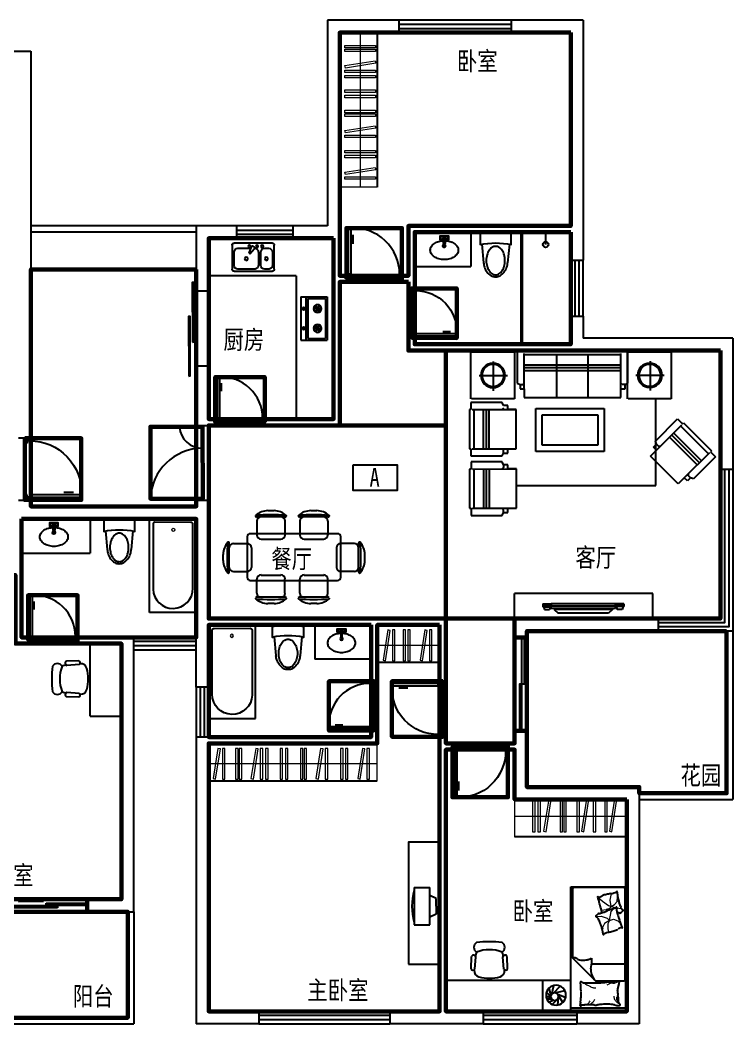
# Model space of a CAD drawing. Extents: x 4777846 to 4807746, y -1248624 to -1231124.
# Drawn here: x 4796321 to 4807746, y -1248624 to -1232524 of the extents above; entities that cross this region are included whole.
import ezdxf
from ezdxf.enums import TextEntityAlignment as Align

# ---------------------------------------------------------------- set-up
doc = ezdxf.new("R2010")
doc.units = 0
doc.header["$MEASUREMENT"] = 0
doc.layers.get('0').update_dxf_attribs({"linetype": 'CONTINUOUS'})
for name, color, linetype in [('C尺寸－功能文字', 7, 'CONTINUOUS'), ('F-家具', 8, 'CONTINUOUS'), ('PUB_TEXT', 7, 'CONTINUOUS'), ('P平面－厨卫洁具', 245, 'CONTINUOUS'), ('P平面－栏杆栏杆', 125, 'CONTINUOUS'), ('WALL', 2, 'CONTINUOUS'), ('WINDOW', 4, 'CONTINUOUS'), ('WINDOW_TEXT', 7, 'CONTINUOUS'), ('栏杆', 3, 'CONTINUOUS')]:
    doc.layers.add(name, color=color, linetype=linetype)
for name, color, linetype, lineweight in [('GT_卧室', 1, 'CONTINUOUS', 60), ('GT_卫生间', 5, 'CONTINUOUS', 60), ('GT_厨房', 4, 'CONTINUOUS', 60), ('GT_客厅', 2, 'CONTINUOUS', 60), ('GT_花园', 74, 'CONTINUOUS', 60), ('GT_过道', 30, 'CONTINUOUS', 60), ('GT_门', 245, 'CONTINUOUS', 60), ('GT_阳台', 6, 'CONTINUOUS', 60), ('GT_餐厅', 3, 'CONTINUOUS', 60)]:
    doc.layers.add(name, color=color, linetype=linetype, lineweight=lineweight)
doc.styles.add('-黑体', font='simhei.ttf', dxfattribs={"width": 0.8})
doc.styles.add('_ZBHZ', font='simhei.ttf', dxfattribs={"width": 0.8})
doc.styles.add('DIM_FONT', font='SIMPLEX.shx', dxfattribs={"width": 0.8})
doc.styles.add('SIMPLEX', font='SIMPLEX.SHX')

# ---------------------------------------------------------------- blocks, each defined once
blk = doc.blocks.new('WASH-1')
blk.add_lwpolyline([(83, -55), (141, -55), (141, 0), (0, 0), (0, -55), (58, -55)])
blk.add_lwpolyline([(83, -74, -0.059092), (160, -86, -0.080492), (230, -118, -0.107066), (280, -171, -0.138385), (295, -226, -0.138385), (280, -281, -0.107066), (230, -333, -0.080492), (160, -366, -0.068315), (70, -378, -0.068315), (-19, -366, -0.080492), (-89, -333, -0.107066), (-139, -281, -0.138385), (-154, -226, -0.138385), (-139, -171, -0.107066), (-89, -118, -0.080492), (-19, -86, -0.059092), (58, -74, -0.059092)], format="xyb")
blk.add_lwpolyline([(83, -21), (83, -113, -0.075451), (82, -119, -0.085787), (79, -124, -0.106069), (75, -128, -0.126813), (70, -129, -0.126813), (66, -128, -0.106069), (62, -124, -0.085787), (59, -119, -0.075451), (58, -113), (58, -21, -0.075451), (59, -15, -0.085787), (62, -10, -0.106069), (66, -6, -0.126813), (70, -5, -0.126813), (75, -6, -0.106069), (79, -10, -0.085787), (82, -15, -0.075451)], format="xyb", close=True)
for centre, radius in [((32, -27, 0), 21.7), ((70, -158, 0), 23.7), ((70, -158, 0), 16), ((109, -27, 0), 21.7)]:
    blk.add_circle(centre, radius)
blk = doc.blocks.new('ZQ5')
for p, q in [((194, 220), (491, 193)), ((194, -220), (491, -193))]:
    blk.add_line(p, q)
for points in [[(26, 250, 0.104211), (26, -250), (200, -250, -0.104211), (200, 250)], [(229, 0, 0.141682), (244, -54, 0.107159), (296, -106, 0.079005), (366, -138, 0.066459), (457, -150, 0.066459), (548, -138, 0.079005), (619, -106, 0.107159), (671, -54, 0.141682), (686, 0, 0.141682), (671, 54, 0.107159), (619, 106, 0.079005), (548, 138, 0.066459), (457, 150, 0.066459), (366, 138, 0.079005), (296, 106, 0.107159), (244, 54, 0.141682)]]:
    blk.add_lwpolyline(points, format="xyb", close=True)
blk.add_lwpolyline([(491, -193, 0.05322), (562, -179, 0.086125), (642, -138, 0.105969), (700, -72, 0.126081), (718, 0, 0.126081), (700, 71, 0.105969), (642, 137, 0.086125), (562, 179, 0.05322), (491, 193, 0.075938)], format="xyb")
blk = doc.blocks.new('$plan$00001638')
for p, q in [((1415, 319), (375, 319)), ((1444, -289), (1445, 289)), ((387, -319), (1414, -319))]:
    blk.add_line(p, q)
blk.add_lwpolyline([(0, 375), (1500, 375), (1500, -375), (0, -375)], close=True)
at = {"lineweight": 13}
blk.add_circle((1324, -6), 25, dxfattribs=at)
for centre, radius, start, end in [((383, 0), 319, 91.3982, 270.6999), ((1415, 289), 30, 359.9714, 89.9956), ((1414, -289), 30, 270.0057, 359.9714)]:
    blk.add_arc(centre, radius, start, end)
blk = doc.blocks.new('M_A23MCU')
for p, q in [((-0.454, 0.081), (-0.454, 0.905)), ((-0.454, 0.905), (-0.413, 0.905)), ((-0.413, 0.905), (-0.413, 0.081)), ((-0.489, 0.782), (-0.489, 0.624)), ((-0.378, 0.782), (-0.378, 0.624)), ((-0.495, -0.002), (-0.495, 0.081)), ((-0.495, 0.081), (-0.454, 0.081)), ((-0.413, 0.081), (-0.454, 0.081)), ((-0.454, 0.081), (-0.454, 0.039)), ((-0.454, 0.039), (-0.413, 0.039)), ((-0.413, 0.039), (-0.413, -0.002)), ((0.412, 0.039), (0.412, -0.002)), ((0.453, 0.039), (0.412, 0.039)), ((0.453, 0.081), (0.453, 0.039)), ((0.494, 0.081), (0.453, 0.081)), ((0.494, -0.002), (0.494, 0.081)), ((-0.413, -0.002), (-0.495, -0.002)), ((-0.495, -0.002), (-0.495, -0.002)), ((0.412, -0.002), (0.494, -0.002)), ((0.494, -0.002), (0.494, -0.002))]:
    blk.add_line(p, q)
blk.add_arc((-0.372, 0.082), 0.825, 359.9283, 92.866)
blk = doc.blocks.new('M_A17ORW')
at = {"const_width": 0.02}
for points in [[(-0.481, -0.001), (-0.481, -0.308)], [(0.481, 0.001), (0.481, -0.691)]]:
    blk.add_lwpolyline(points, dxfattribs=at)
for centre, radius, start, end in [((-0.501, -0.003), 0.307, 274.2492, 0.2101), ((0.505, 0.002), 0.699, 180.2762, 268.0603)]:
    blk.add_arc(centre, radius, start, end)
blk = doc.blocks.new('_WBLK')
for p, q in [((-0.5, 0.5), (0.5, 0.5)), ((0.5, 0.1667), (-0.5, 0.1667)), ((0.5, -0.1667), (-0.5, -0.1667)), ((-0.5, -0.5), (0.5, -0.5))]:
    blk.add_line(p, q)
at = {"layer": 'WINDOW_TEXT', "style": 'SIMPLEX', "flags": 9}
blk.add_attdef('A', text='', height=1, dxfattribs=at).set_placement((0, 1.5), align=Align.MIDDLE)
blk = doc.blocks.new('kuu')
at = {"layer": 'F-家具'}
for p, q in [((-103645, 45952), (-103645, 46452)), ((-103195, 46452), (-103645, 46452)), ((-103343, 46228), (-103372, 46368)), ((-103195, 46452), (-103195, 45952)), ((-103426, 46237), (-103565, 46178)), ((-103393, 46250), (-103550, 46287)), ((-103369, 46247), (-103475, 46358)), ((-103330, 46203), (-103297, 46327)), ((-103328, 46187), (-103257, 46263)), ((-103447, 46202), (-103518, 46096)), ((-103445, 46170), (-103435, 46055)), ((-103421, 46140), (-103347, 46065)), ((-103379, 46131), (-103294, 46101)), ((-103344, 46150), (-103262, 46149)), ((-103334, 46166), (-103249, 46200)), ((-103195, 45952), (-103645, 45952))]:
    blk.add_line(p, q, dxfattribs=at)
for centre, radius in [((-103409, 46213), 160), ((-103388, 46190), 60)]:
    blk.add_circle(centre, radius, dxfattribs=at)
blk = doc.blocks.new('$plan$00001584')
for p, q in [((-292, -435), (-287, -238)), ((-233, -439), (-218, -243)), ((233, -439), (218, -243)), ((292, -435), (287, -238)), ((-243, -457), (-242, -450)), ((-243, -457), (-242, -450)), ((243, -457), (242, -450))]:
    blk.add_line(p, q)
for centre, radius, start, end in [((0, -1587), 1587, 82.5907, 97.4093), ((-160, -89), 87.7, 120.3927, 239.6073), ((0, -704), 577, 69.209, 110.791), ((160, -89), 87.7, 300.3927, 59.6073), ((-253, -252), 36.3, 12.8663, 157.8436), ((-23, -255), 203, 153.618, 172.8718), ((22, -254), 203, 6.9097, 26.2122), ((253, -252), 36.3, 22.1564, 167.1337), ((-262, -425), 32, 198.7162, 333.9569), ((-142, -466), 102, 175, 253.8913), ((142, -466), 102, 286.1087, 5), ((262, -425), 32, 206.0431, 341.2838), ((0, 132), 716, 256.275, 283.725)]:
    blk.add_arc(centre, radius, start, end)
blk = doc.blocks.new('$plan$00000316')
for p, q in [((-2000, 0), (0, 0)), ((-2000, -900), (-2000, 0)), ((-52, 0), (-52, -900)), ((0, 0), (0, -900)), ((-1988, -46), (-1988, -852)), ((-509, -26), (-1968, -26)), ((-761, -46), (-761, -564)), ((-489, -503), (-489, -46)), ((-475, -122), (-445, -129)), ((-445, -129), (-363, -150)), ((-1652, -218), (-1663, -182)), ((-1643, -219), (-1652, -211)), ((-1637, -264), (-1652, -218)), ((-1639, -286), (-1628, -333)), ((-1273, -299), (-1270, -295)), ((-1337, -393), (-1318, -392)), ((-489, -503), (-858, -872)), ((-782, -562), (-854, -563)), ((-686, -575), (-782, -562)), ((0, -900), (-2000, -900)), ((-1968, -872), (-858, -872))]:
    blk.add_line(p, q)
at = {"lineweight": 13}
for p, q in [((-1766, -154), (-1841, -147)), ((-1718, -196), (-1766, -154)), ((-1664, -163), (-1649, -89)), ((-1478, -211), (-1456, -146)), ((-1456, -146), (-1409, -100)), ((-1787, -266), (-1892, -243)), ((-1682, -249), (-1787, -266)), ((-1769, -391), (-1700, -292)), ((-1682, -249), (-1718, -196)), ((-1700, -292), (-1682, -249)), ((-1682, -249), (-1667, -175)), ((-1682, -249), (-1639, -286)), ((-1606, -251), (-1643, -219)), ((-1459, -278), (-1606, -251)), ((-1527, -412), (-1498, -317)), ((-1498, -317), (-1459, -278)), ((-1459, -278), (-1478, -211)), ((-1459, -278), (-1407, -305)), ((-1459, -278), (-1410, -357)), ((-1407, -305), (-1352, -307)), ((-1352, -307), (-1273, -299)), ((-1839, -469), (-1769, -391)), ((-1628, -333), (-1618, -405)), ((-1523, -495), (-1527, -412)), ((-1410, -357), (-1337, -393))]:
    blk.add_line(p, q, dxfattribs=at)
for centre, radius, start, end in [((-1968, -46), 20, 90, 180), ((-1909, -159), 13.4, 169.8759, 220.3286), ((-1918, -157), 4.64, 112.529, 169.8759), ((-1904, -190), 40.7, 93.8775, 112.529), ((-1903, -197), 47.9, 77.4492, 93.8775), ((-1882, -102), 50.4, 257.4492, 273.4625), ((-1900, 192), 344, 273.4625, 281.5859), ((-1931, 343), 499, 281.5859, 288.3294), ((-3243, 4303), 4671, 288.3294, 288.6855), ((-183, -4745), 4881, 108.3371, 108.6855), ((-1211, -1643), 1613, 107.2519, 108.3371), ((-2424, 2264), 2478, 287.2519, 288.1275), ((-1662, -64), 28.7, 288.1275, 354.0828), ((-1620, -303), 143, 92.9115, 100.1139), ((-1623, -68), 10.2, 42.0237, 174.0828), ((-1625, -216), 57, 80.7213, 92.9115), ((-1657, -98), 55.7, 36.7099, 42.0237), ((-1607, -108), 53.1, 260.7213, 273.3547), ((-1584, -43), 36.2, 216.7099, 223.3085), ((-1387, 142), 306, 223.3085, 224.621), ((-1981, -444), 528, 43.6222, 44.621), ((-1609, -67), 93.3, 273.3547, 286.2375), ((-1725, -200), 174, 37.3148, 43.6222), ((-1635, -132), 61.9, 26.7309, 37.3148), ((-2287, 2259), 2516, 286.2375, 288.7127), ((-1544, -128), 36.7, 162.7881, 193.2535), ((-1596, -112), 18.1, 342.7881, 26.7309), ((-797, 48), 804, 193.2535, 194.5779), ((-2787, 3736), 4075, 288.7127, 289.7577), ((-1636, 530), 670, 289.7577, 292.336), ((-1405, -30), 63.4, 292.336, 308.2144), ((-1336, -118), 48.1, 109.9743, 128.2144), ((-1343, -99), 28.2, 85.6807, 109.9743), ((-1284, -98), 61.7, 169.2216, 176.9004), ((-1333, -95), 12.2, 176.9004, 194.1999), ((-1314, -90), 31.5, 194.1999, 206.447), ((-1333, -88), 11.3, 126.2082, 169.2216), ((-1090, 21), 282, 206.447, 210.5347), ((-1341, -75), 3.55, 12.9099, 85.6807), ((-1343, -75), 5.04, 306.2082, 12.9099), ((-1199, -43), 155, 210.5347, 219.3295), ((-1370, -183), 64.8, 25.7025, 39.3295), ((-1453, -223), 157, 17.4686, 25.7025), ((-741, -46), 20, 90, 180), ((-509, -46), 20, 0, 90), ((-475, -123), 0.917, 75.9551, 184.0829), ((-206, -104), 271, 184.0829, 189.4841), ((-247, -110), 230, 189.4841, 197.3864), ((-346, -84), 67.7, 255.9548, 272.6649), ((-374, 506), 659, 272.6649, 278.0051), ((-326, 168), 317, 278.0051, 282.1984), ((-73, -1004), 882, 99.6844, 102.1984), ((-187, -336), 204, 90, 99.6844), ((-187, -624), 492, 83.7676, 90), ((-100, -138), 34.2, 116.5805, 175.5998), ((-109, -119), 13.1, 11.2724, 116.5805), ((-398, -113), 305, 344.256, 351.5628), ((-185, -134), 90.4, 360, 11.2724), ((-255, -134), 161, 351.5628, 0), ((-1965, -206), 60.4, 17.1705, 40.3286), ((-3942, -817), 2130, 16.0104, 17.1705), ((-2034, -269), 144, 11.5454, 16.0104), ((-2320, -328), 436, 9.0742, 11.5454), ((-587, -51), 1319, 189.0742, 190.4957), ((-308, 1), 1602, 190.4957, 193.0728), ((-1672, -167), 3.73, 104.6131, 248.0464), ((-1680, -188), 18.4, 17.4686, 68.0464), ((-1671, -170), 7.36, 80.9738, 104.6131), ((-1666, -136), 27.2, 260.9738, 273.2154), ((-1673, -7), 156, 273.2154, 280.1139), ((-1473, -213), 171, 197.4686, 205.1691), ((-2762, -818), 1252, 22.3215, 25.1691), ((-2831, -656), 1602, 14.8916, 17.4686), ((-2557, -583), 1319, 13.47, 14.8916), ((-850, -175), 436, 193.47, 195.9413), ((-1132, -255), 144, 195.9413, 200.4063), ((729, 437), 2130, 200.4063, 201.5663), ((-238, -293), 230, 168.4414, 182.7491), ((936, -237), 1405, 182.7491, 184.6176), ((-580, -215), 120, 6.4341, 17.3864), ((-606, -218), 146, 348.4414, 6.4341), ((566, -319), 683, 172.4531, 180), ((932, -319), 1049, 180, 186.0867), ((129, -261), 242, 164.256, 172.4531), ((-1716, -326), 157, 193.0728, 201.3067), ((-1802, -360), 64.8, 201.3067, 214.9336), ((-1982, -486), 155, 26.1388, 34.9336), ((-2096, -542), 282, 22.0511, 26.1388), ((-1837, -465), 5.04, 121.8123, 188.514), ((-1838, -465), 3.55, 188.514, 261.2848), ((-1845, -451), 11.3, 301.8123, 344.8258), ((-1835, -441), 28.2, 261.2848, 285.5784), ((-1864, -448), 31.5, 9.8041, 22.0511), ((-1894, -438), 61.7, 344.8258, 352.5045), ((-1845, -444), 12.2, 352.5045, 9.8041), ((-1840, -422), 48.1, 285.5784, 303.8185), ((-1778, -514), 63.4, 107.9401, 123.8185), ((-1591, -1091), 670, 105.3618, 107.9401), ((-689, -4375), 4075, 104.3168, 105.3618), ((-1075, -2864), 2516, 101.8416, 104.3168), ((-2852, -855), 1349, 20.286, 22.3215), ((-1572, -493), 93.3, 95.9698, 101.8416), ((-2341, -666), 804, 17.6494, 20.286), ((-1609, -433), 36.7, 347.184, 17.6494), ((-1556, -446), 18.1, 167.184, 211.1267), ((-1518, -423), 61.9, 211.1267, 221.7107), ((-1434, -348), 174, 221.7107, 228.0181), ((-1197, -85), 528, 228.0181, 229.0169), ((-1486, -489), 28.7, 112.5234, 178.4787), ((-548, -2751), 2478, 111.6478, 112.5234), ((-2057, 1051), 1613, 291.6478, 292.733), ((-3320, 4066), 4881, 292.733, 293.0814), ((425, -4722), 4671, 112.7252, 113.0814), ((-1187, -874), 499, 105.9818, 112.7252), ((-1230, -725), 344, 97.8584, 105.9818), ((-1270, -434), 50.4, 81.845, 97.8584), ((-1256, -337), 47.9, 261.845, 278.2734), ((-1195, -323), 60.4, 201.5663, 224.7245), ((-1255, -344), 40.7, 278.2734, 296.9249), ((-1247, -375), 13.4, 354.2718, 44.7245), ((-1239, -376), 4.64, 296.9249, 354.2718), ((-1677, -448), 1216, 2.6096, 4.6176), ((-3821, -545), 3362, 0.9704, 2.6096), ((415, -374), 529, 186.0867, 190.1899), ((-256, -495), 152, 2.5386, 10.1899), ((-1745, -715), 306, 47.7044, 49.0169), ((-1563, -515), 36.2, 41.1058, 47.7044), ((-1494, -455), 55.7, 221.1058, 226.4195), ((-1525, -488), 10.2, 226.4195, 358.4787), ((-1198, -733), 383, 19.9478, 26.2172), ((-1000, -661), 172, 10.5945, 19.9478), ((-1395, -735), 574, 1.7887, 10.5945), ((-661, -397), 180, 261.8644, 290.1488), ((-728, -214), 375, 290.1488, 309.6445), ((-1622, -608), 1164, 356.426, 359.7135), ((-6177, -585), 5719, 359.7135, 0.9704), ((766, -598), 873, 175.1982, 179.4243), ((1387, -605), 1494, 179.4243, 181.9079), ((-393, -501), 290, 355.1982, 2.5386), ((-769, -847), 92.8, 140.6139, 161.9572), ((-899, -740), 75.7, 320.6139, 344.2839), ((-967, -721), 146, 344.2839, 1.7887), ((-389, -753), 87.5, 163.7788, 172.8796), ((-475, -742), 1.32, 172.8796, 253.3022), ((-470, -725), 19.3, 253.3022, 279.9984), ((-400, -750), 76.7, 152.7159, 163.7788), ((-508, -694), 45.3, 332.7159, 347.131), ((-410, -1060), 321, 93.5049, 99.9984), ((-606, -672), 146, 347.131, 356.426), ((403, -14350), 13636, 93.055, 93.5049), ((-250, -2097), 1365, 91.6331, 93.055), ((-270, -1411), 679, 86.6313, 91.6331), ((-284, -1645), 913, 82.3191, 86.6313), ((-188, -936), 198, 77.8905, 82.3191), ((-95, -502), 246, 257.8905, 261.8665), ((-125, -713), 32.8, 261.8665, 291.421), ((-108, -758), 15.6, 68.0096, 111.421), ((714, -627), 821, 181.9079, 185.2592), ((-50, -697), 53.9, 185.2592, 210.6513), ((-103, -747), 4.28, 348.1069, 68.0096), ((-97, -749), 2.32, 168.1069, 289.564), ((-121, -739), 28.9, 355.6975, 30.6513), ((-97, -748), 3.42, 289.564, 338.2117), ((-117, -740), 25.1, 338.2117, 355.6975), ((-1968, -852), 20, 180, 270), ((-783, -842), 77.6, 161.9572, 178.5957), ((-712, -844), 149, 178.5957, 190.5745)]:
    blk.add_arc(centre, radius, start, end)
for centre, radius, start, end in [((-260, 31), 206, 288.7799, 291.8149), ((-240, -19), 151, 291.8149, 295.3551), ((-197, -108), 52.6, 295.3551, 311.4429), ((-222, -80), 89.9, 311.4429, 323.7359), ((-258, -71), 140, 315.0976, 332.7964), ((245, -7), 739, 197.1982, 199.428), ((245, -7), 739, 199.428, 201.6577), ((245, -7), 739, 201.6577, 203.4844), ((245, -7), 739, 203.4844, 205.3111), ((-258, -71), 140, 275.6311, 286.515), ((-212, -75), 91.5, 255.3149, 270), ((-258, -71), 140, 286.515, 297.3988), ((-212, -110), 56.2, 270, 288.7799), ((-258, -71), 140, 297.3988, 315.0976), ((-701, -489), 313, 327.865, 333.5015), ((-1703, 10), 1432, 333.5015, 335.6735), ((-859, -371), 507, 335.6735, 339.3257), ((-439, -530), 58, 339.3257, 355.9172), ((-653, -514), 272, 355.9172, 3.5552), ((-274, -697), 200, 61.6832, 66.9972), ((-202, -564), 49.3, 50.9651, 61.6832), ((-313, -701), 225, 43.8115, 50.9651), ((-201, -684), 99.2, 53.8234, 71.5603), ((-433, -816), 392, 38.3886, 43.8115), ((-201, -684), 99.2, 36.0864, 53.8234), ((-186, -620), 76.8, 27.2396, 38.3886), ((-201, -684), 99.2, 15.9352, 36.0864), ((-326, -692), 234, 20.8603, 27.2396), ((-1053, -268), 729, 324.1737, 327.865), ((-201, -684), 99.2, 355.7841, 15.9352)]:
    blk.add_arc(centre, radius, start, end, dxfattribs=at)
at = {"style": 'DIM_FONT', "width": 0.8, "flags": 9}
for tag in ['YSIZE', 'XSIZE']:
    blk.add_attdef(tag, (0, 0), '', height=0.5, rotation=270, dxfattribs=at)
blk = doc.blocks.new('htyjy')
at = {"layer": 'F-家具'}
for p, q in [((28837, 95668), (28837, 93451)), ((29237, 95668), (28837, 95668)), ((29238, 93451), (29237, 95668)), ((29000, 95200), (29000, 95070)), ((29000, 95200), (29045, 95200)), ((29024, 95200), (29024, 95070)), ((29045, 95200), (29045, 95070)), ((29045, 95193), (29090, 95176)), ((29090, 95176), (29090, 95095)), ((29000, 95070), (29001, 94035)), ((29075, 95070), (29000, 95070)), ((29000, 95070), (29045, 95070)), ((29038, 95070), (29038, 94035)), ((29045, 95077), (29090, 95095)), ((29075, 95070), (29076, 94035)), ((29075, 95022), (29089, 95022)), ((29089, 95022), (29089, 94084)), ((29089, 95022), (29150, 94957)), ((29150, 94957), (29151, 94149)), ((29001, 93905), (29001, 94035)), ((29001, 94035), (29046, 94035)), ((29076, 94035), (29001, 94035)), ((29024, 93905), (29024, 94035)), ((29046, 93905), (29046, 94035)), ((29046, 94028), (29091, 94011)), ((29076, 94084), (29089, 94084)), ((29089, 94084), (29151, 94149)), ((29001, 93905), (29046, 93905)), ((29046, 93912), (29091, 93930)), ((29091, 93930), (29091, 94011)), ((29237, 93451), (28837, 93451))]:
    blk.add_line(p, q, dxfattribs=at)
blk = doc.blocks.new('18110600221618')
for points in [[(-1200, 2600), (-1200, 0), (0, 0)], [(-1133, 2600), (-1133, 67), (0, 67)], [(-1067, 2600), (-1067, 133), (0, 133)], [(-1000, 2600), (-1000, 200), (0, 200)]]:
    blk.add_lwpolyline(points)
at = {"layer": 'WINDOW_TEXT', "style": 'SIMPLEX', "flags": 9}
blk.add_attdef('A', text='', height=1, rotation=270, dxfattribs=at).set_placement((-1100, 2600), align=Align.MIDDLE)
blk = doc.blocks.new('za')
at = {"layer": 'F-家具'}
for p, q in [((-5856, -3207), (-5757, -3207)), ((-6036, -3307), (-5576, -3307)), ((-6031, -3375), (-6031, -3596)), ((-5581, -3375), (-5581, -3596)), ((-6174, -3644), (-6174, -5044)), ((-5474, -3594), (-6124, -3594)), ((-5649, -3664), (-5964, -3664)), ((-5424, -5044), (-5424, -3644)), ((-6443, -4205), (-6443, -3745)), ((-6376, -3750), (-6154, -3750)), ((-6087, -3818), (-6087, -4133)), ((-5512, -3818), (-5512, -4133)), ((-5223, -3750), (-5444, -3750)), ((-5155, -4205), (-5155, -3745)), ((-6543, -4025), (-6543, -3926)), ((-5055, -4025), (-5055, -3926)), ((-6376, -4200), (-6154, -4200)), ((-5223, -4200), (-5444, -4200)), ((-6443, -4892), (-6443, -4432)), ((-6376, -4437), (-6154, -4437)), ((-6087, -4505), (-6087, -4820)), ((-5512, -4505), (-5512, -4820)), ((-5223, -4437), (-5444, -4437)), ((-5155, -4892), (-5155, -4432)), ((-6543, -4712), (-6543, -4613)), ((-5055, -4712), (-5055, -4613)), ((-6376, -4887), (-6154, -4887)), ((-5223, -4887), (-5444, -4887)), ((-6124, -5094), (-5474, -5094)), ((-6031, -5313), (-6031, -5092)), ((-5649, -5024), (-5964, -5024)), ((-5581, -5313), (-5581, -5092)), ((-6036, -5380), (-5576, -5380)), ((-5856, -5480), (-5757, -5480))]:
    blk.add_line(p, q, dxfattribs=at)
for centre, radius, start, end in [((-5846, -3523), 316, 91.7651, 130.7265), ((-5767, -3523), 316, 49.2735, 88.2349), ((-6046, -3291), 10, 130.7265, 202.67), ((-6036, -3287), 20, 202.67, 270), ((-5806, -5985), 2713, 84.8023, 95.1977), ((-5964, -3375), 67.5, 90, 180), ((-5649, -3375), 67.5, 0, 90), ((-5576, -3287), 20, 270, 337.33), ((-5567, -3291), 10, 337.33, 49.2735), ((-6124, -3644), 50, 90, 180), ((-5964, -3596), 67.5, 180, 270), ((-5649, -3596), 67.5, 270, 0), ((-5474, -3644), 50, 0, 90), ((-6228, -3936), 316, 139.2735, 178.2349), ((-3766, -3975), 2713, 174.8023, 185.1977), ((-6460, -3736), 10, 67.33, 139.2735), ((-6463, -3745), 20, 0, 67.33), ((-6376, -3818), 67.5, 90, 180), ((-6154, -3818), 67.5, 0, 90), ((-5444, -3818), 67.5, 90, 180), ((-5223, -3818), 67.5, 0, 90), ((-5135, -3745), 20, 112.67, 180), ((-5139, -3736), 10, 40.7265, 112.67), ((-7833, -3975), 2713, 354.8023, 5.1977), ((-5370, -3936), 316, 1.7651, 40.7265), ((-6228, -4015), 316, 181.7651, 220.7265), ((-6376, -4133), 67.5, 180, 270), ((-6154, -4133), 67.5, 270, 0), ((-5444, -4133), 67.5, 180, 270), ((-5223, -4133), 67.5, 270, 0), ((-5370, -4015), 316, 319.2735, 358.2349), ((-6460, -4215), 10, 220.7265, 292.67), ((-6463, -4205), 20, 292.67, 0), ((-5135, -4205), 20, 180, 247.33), ((-5139, -4215), 10, 247.33, 319.2735), ((-6228, -4622), 316, 139.2735, 178.2349), ((-3766, -4662), 2713, 174.8023, 185.1977), ((-6460, -4423), 10, 67.33, 139.2735), ((-6463, -4432), 20, 0, 67.33), ((-6376, -4505), 67.5, 90, 180), ((-6154, -4505), 67.5, 0, 90), ((-5444, -4505), 67.5, 90, 180), ((-5223, -4505), 67.5, 0, 90), ((-5135, -4432), 20, 112.67, 180), ((-5139, -4423), 10, 40.7265, 112.67), ((-7833, -4662), 2713, 354.8023, 5.1977), ((-5370, -4622), 316, 1.7651, 40.7265), ((-6228, -4702), 316, 181.7651, 220.7265), ((-6376, -4820), 67.5, 180, 270), ((-6154, -4820), 67.5, 270, 0), ((-5444, -4820), 67.5, 180, 270), ((-5223, -4820), 67.5, 270, 0), ((-5370, -4702), 316, 319.2735, 358.2349), ((-6460, -4902), 10, 220.7265, 292.67), ((-6463, -4892), 20, 292.67, 0), ((-5135, -4892), 20, 180, 247.33), ((-5139, -4902), 10, 247.33, 319.2735), ((-6124, -5044), 50, 180, 270), ((-5964, -5092), 67.5, 90, 180), ((-5649, -5092), 67.5, 0, 90), ((-5474, -5044), 50, 270, 0), ((-5964, -5313), 67.5, 180, 270), ((-5649, -5313), 67.5, 270, 0), ((-6046, -5397), 10, 157.33, 229.2735), ((-6036, -5400), 20, 90, 157.33), ((-5806, -2703), 2713, 264.8023, 275.1977), ((-5846, -5165), 316, 229.2735, 268.2349), ((-5767, -5165), 316, 271.7651, 310.7265), ((-5576, -5400), 20, 22.67, 90), ((-5567, -5397), 10, 310.7265, 22.67)]:
    blk.add_arc(centre, radius, start, end, dxfattribs=at)
blk = doc.blocks.new('A$C748C4E89')
for p, q in [((-250, 0), (-250, -600)), ((-250, 0), (0, 0)), ((0, -600), (0, 0)), ((100, -175), (0, -125)), ((100, -300), (100, -175)), ((100, -300), (100, -425)), ((100, -425), (0, -475)), ((-250, -600), (0, -600))]:
    blk.add_line(p, q)
blk.add_arc((637.5, -300), 925, 163.62955, 196.37045)
blk = doc.blocks.new('A$C67DA318A')
for p, q in [((775, 3919), (21, 3919)), ((21, 3919), (21, 3221)), ((774, 3221), (775, 3909)), ((833, 3419), (834, 3919)), ((834, 3919), (947, 3919)), ((947, 3942), (1578, 3942)), ((947, 3919), (947, 3942)), ((947, 3897), (947, 3191)), ((947, 3874), (1578, 3874)), ((1578, 3942), (1578, 3919)), ((1578, 3919), (1691, 3919)), ((1578, 3897), (1578, 3328)), ((1691, 3919), (1691, 3419)), ((1786, 3417), (1786, 3917)), ((1786, 3917), (1900, 3917)), ((1900, 3895), (1899, 3189)), ((1900, 3940), (2530, 3940)), ((1900, 3917), (1900, 3940)), ((1900, 3872), (2530, 3872)), ((2530, 3940), (2530, 3917)), ((2530, 3917), (2644, 3917)), ((2530, 3895), (2530, 3326)), ((2644, 3917), (2644, 3417)), ((398, 3786), (398, 3334)), ((1578, 3715), (947, 3715)), ((2530, 3713), (1899, 3713)), ((644, 3555), (173, 3555)), ((1578, 3669), (947, 3669)), ((1578, 3624), (947, 3624)), ((2530, 3667), (1899, 3667)), ((2530, 3622), (1899, 3622)), ((879, 3396), (833, 3419)), ((879, 3328), (879, 3396)), ((923, 3396), (945, 3419)), ((1600, 3396), (1578, 3419)), ((1646, 3396), (1600, 3396)), ((1691, 3419), (1646, 3396)), ((1646, 3396), (1646, 3328)), ((1831, 3394), (1786, 3417)), ((1831, 3326), (1831, 3394)), ((1831, 3394), (1877, 3394)), ((1877, 3394), (1899, 3417)), ((2552, 3394), (2530, 3417)), ((2598, 3394), (2552, 3394)), ((2644, 3417), (2598, 3394)), ((2598, 3394), (2598, 3326)), ((21, 3221), (774, 3221)), ((947, 3328), (879, 3328)), ((947, 3191), (947, 3328)), ((1578, 3328), (1577, 3191)), ((1646, 3328), (1578, 3328)), ((1899, 3326), (1831, 3326)), ((1899, 3189), (1899, 3326)), ((2530, 3326), (2530, 3189)), ((2598, 3326), (2530, 3326)), ((0, 3063), (23, 3063)), ((0, 1516), (0, 3063)), ((23, 3177), (524, 3177)), ((23, 3063), (23, 3177)), ((524, 3063), (46, 3063)), ((68, 1516), (69, 3063)), ((228, 3063), (227, 1516)), ((273, 3063), (273, 1516)), ((319, 3063), (318, 1516)), ((524, 3177), (546, 3132)), ((546, 3086), (524, 3063)), ((615, 3063), (524, 3063)), ((546, 3132), (615, 3132)), ((546, 3132), (546, 3086)), ((615, 3132), (615, 3063)), ((615, 3063), (751, 3063)), ((751, 3063), (751, 1516)), ((1577, 3191), (947, 3191)), ((2530, 3189), (1899, 3189)), ((2165, 3187), (2165, 953)), ((932, 2879), (931, 1785)), ((1620, 2878), (932, 2879)), ((1032, 2779), (1031, 1885)), ((1520, 2778), (1032, 2779)), ((1519, 1885), (1520, 2778)), ((1619, 1785), (1620, 2878)), ((751, 2540), (68, 2540)), ((751, 2040), (68, 2040)), ((931, 1785), (1619, 1785)), ((1031, 1885), (1519, 1885)), ((23, 1516), (0, 1516)), ((23, 1403), (23, 1516)), ((523, 1516), (45, 1516)), ((546, 1494), (523, 1516)), ((614, 1516), (523, 1516)), ((546, 1448), (546, 1494)), ((614, 1516), (614, 1448)), ((751, 1516), (614, 1516)), ((774, 1407), (20, 1407)), ((20, 1407), (20, 708)), ((523, 1403), (23, 1403)), ((546, 1448), (523, 1403)), ((614, 1448), (546, 1448)), ((774, 708), (774, 1396)), ((397, 1273), (397, 821)), ((643, 1042), (172, 1042)), ((1194, 542), (1692, 1041)), ((1548, 993), (1499, 944)), ((1596, 944), (1548, 993)), ((1692, 1041), (1596, 944)), ((2138, 595), (1692, 1041)), ((2165, 953), (774, 954)), ((1451, 961), (1097, 607)), ((1499, 944), (1451, 961)), ((1499, 944), (1531, 912)), ((1531, 912), (1531, 880)), ((20, 708), (774, 708)), ((1768, 225), (1322, 671)), ((1800, 257), (1354, 703)), ((1832, 290), (1387, 735)), ((1097, 607), (1177, 526)), ((1177, 526), (1161, 510)), ((1161, 510), (1607, 64)), ((1210, 558), (1655, 113)), ((1639, 97), (2041, 499)), ((2041, 499), (2138, 595)), ((2090, 450), (2041, 499)), ((1703, 0), (2057, 354)), ((2009, 434), (1977, 434)), ((2041, 402), (2009, 434)), ((2041, 402), (2090, 450)), ((2057, 354), (2041, 402)), ((1607, 64), (1623, 80)), ((1623, 80), (1703, 0))]:
    blk.add_line(p, q)
for centre, radius in [((398, 3565), 196), ((398, 3565), 176), ((397, 1052), 196), ((397, 1052), 176)]:
    blk.add_circle(centre, radius)
blk = doc.blocks.new('GAS')
for p, q in [((-424, 700), (-424, 0)), ((0, 700), (-424, 700)), ((-394, 670), (-394, 30)), ((-110, 670), (-394, 670)), ((-110, 670), (-110, 30)), ((-80, 700), (-80, 0)), ((0, 700), (0, 0)), ((-287, 508), (-340, 508)), ((-277, 524), (-304, 570)), ((-277, 491), (-304, 445)), ((-258, 524), (-232, 570)), ((-258, 491), (-232, 445)), ((-249, 508), (-196, 508)), ((-287, 192), (-340, 192)), ((-277, 209), (-304, 255)), ((-277, 176), (-304, 130)), ((-258, 209), (-232, 255)), ((-258, 176), (-232, 130)), ((-249, 192), (-196, 192)), ((0, 0), (-424, 0)), ((-110, 30), (-394, 30))]:
    blk.add_line(p, q)
for centre, radius in [((-268, 508), 63.8), ((-268, 508), 58.8), ((-268, 508), 18.8), ((-268, 508), 13.8), ((-44, 508), 18.8), ((-44, 508), 13.8), ((-268, 192), 63.8), ((-268, 192), 58.8), ((-268, 192), 18.8), ((-268, 192), 13.8), ((-44, 192), 18.8), ((-44, 192), 13.8)]:
    blk.add_circle(centre, radius)
blk = doc.blocks.new('M_E29JIV')
at = {"color": 0, "linetype": 'ByBlock'}
for p, q in [((31, 338), (419, 338)), ((0, -307), (0, 307)), ((82, 245), (82, 40)), ((358, 307), (143, 307)), ((419, -20), (419, 245)), ((450, 307), (450, -307)), ((48, 2), (57, -12)), ((59, 31), (163, 70)), ((173, 53), (87, -18)), ((163, 70), (173, 53)), ((143, -82), (358, -82)), ((358, -123), (143, -123)), ((82, -184), (82, -245)), ((143, -307), (358, -307)), ((419, -245), (419, -184)), ((419, -338), (31, -338))]:
    blk.add_line(p, q, dxfattribs=at)
for centre, radius in [((51, 61), 20.5), ((251, 112), 25.6), ((51, -61), 20.5), ((51, -143), 20.5), ((251, -210), 25.6)]:
    blk.add_circle(centre, radius, dxfattribs=at)
for centre, radius, start, end in [((31, 307), 30.7, 90, 180), ((419, 307), 30.7, 0, 90), ((143, 245), 61.4, 90, 180), ((358, 245), 61.4, 0, 90), ((66, 12), 20.5, 110.5377, 210), ((74, -2), 20.5, 210, 309.4623), ((143, -20), 61.4, 180, 270), ((143, -184), 61.4, 90, 180), ((358, -20), 61.4, 270, 0), ((358, -184), 61.4, 0, 90), ((31, -307), 30.7, 180, 270), ((143, -245), 61.4, 180, 270), ((358, -245), 61.4, 270, 0), ((419, -307), 30.7, 270, 0)]:
    blk.add_arc(centre, radius, start, end, dxfattribs=at)
at = {"style": 'DIM_FONT', "width": 0.8, "flags": 9}
for tag in ['XSIZE', 'YSIZE']:
    blk.add_attdef(tag, (0, 0), '', height=0.5, dxfattribs=at)
blk = doc.blocks.new('M_A14NPV')
for points in [[(0.18, 0.178), (0.177, 0.16), (-0.617, 0.16), (-0.617, 0.181)], [(0.632, 0.226), (0.629, 0.208), (-0.164, 0.208), (-0.164, 0.229)]]:
    blk.add_lwpolyline(points, close=True)
blk = doc.blocks.new('men')
at = {"layer": 'WALL', "const_width": 100}
blk.add_lwpolyline([(-51864, 18279), (-51864, 18279)], dxfattribs=at)
at = {"layer": 'WINDOW'}
for p, q in [((-53605, 18417), (-54264, 18417)), ((-54264, 18379), (-53605, 18379)), ((-53081, 18379), (-53791, 18379)), ((-53791, 18379), (-53791, 18341)), ((-53605, 18379), (-53605, 18417)), ((-53566, 18442), (-53164, 18442)), ((-53339, 18481), (-53339, 18442)), ((-53164, 18442), (-53339, 18481)), ((-53081, 18341), (-53081, 18379)), ((-53048, 18341), (-53048, 18379)), ((-53048, 18379), (-52338, 18379)), ((-52964, 18442), (-52789, 18481)), ((-52563, 18442), (-52964, 18442)), ((-52789, 18481), (-52789, 18442)), ((-52524, 18379), (-52524, 18417)), ((-52524, 18417), (-51864, 18417)), ((-51864, 18379), (-52524, 18379)), ((-52338, 18379), (-52338, 18341)), ((-51864, 18417), (-51864, 18379)), ((-51864, 18279), (-54264, 18279)), ((-53791, 18341), (-53081, 18341)), ((-52338, 18341), (-53048, 18341))]:
    blk.add_line(p, q, dxfattribs=at)

msp = doc.modelspace()

# ---------------------------------------------------------------- linework, layer by layer
at = {"layer": 'C尺寸－功能文字', "flags": 128}
msp.add_lwpolyline([(4801657, -1239664), (4801657, -1240064), (4802373, -1240064), (4802373, -1239664)], close=True, dxfattribs=at)
at = {"layer": 'F-家具', "lineweight": 13}
for p, q in [((4801771, -1232724), (4801771, -1235202)), ((4802046, -1235202), (4801446, -1235202)), ((4802046, -1242549), (4803046, -1242549)), ((4802046, -1244724), (4802046, -1244124)), ((4799346, -1244449), (4802046, -1244449)), ((4804246, -1245024), (4804246, -1245624)), ((4806046, -1245299), (4804246, -1245299))]:
    msp.add_line(p, q, dxfattribs=at)
at = {"layer": 'F-家具'}
for p, q in [((4802046, -1232724), (4802046, -1235202)), ((4797446, -1243688), (4797446, -1242524)), ((4802046, -1242824), (4803046, -1242824)), ((4797446, -1243688), (4797946, -1243688)), ((4799346, -1244724), (4802046, -1244724)), ((4806046, -1245624), (4804246, -1245624)), ((4803146, -1247924), (4804696, -1247924))]:
    msp.add_line(p, q, dxfattribs=at)
at = {"layer": 'F-家具', "lineweight": 13}
for points in [[(4801527, -1232929), (4802020, -1232929), (4802020, -1232969), (4801527, -1232969)], [(4801527, -1232989), (4802020, -1232989), (4802020, -1233029), (4801527, -1233029)], [(4801527, -1233254), (4802012, -1233178), (4802021, -1233217), (4801536, -1233293)], [(4801527, -1233326), (4802020, -1233326), (4802020, -1233367), (4801527, -1233367)], [(4801527, -1233412), (4802020, -1233412), (4802020, -1233452), (4801527, -1233452)], [(4801527, -1233643), (4802020, -1233643), (4802020, -1233683), (4801527, -1233683)], [(4801527, -1233728), (4802020, -1233728), (4802020, -1233769), (4801527, -1233769)], [(4801527, -1233969), (4802020, -1233969), (4802020, -1234010), (4801527, -1234010)], [(4801527, -1234029), (4802020, -1234029), (4802020, -1234069), (4801527, -1234069)], [(4801527, -1234294), (4802012, -1234218), (4802021, -1234257), (4801536, -1234333)], [(4801527, -1234367), (4802020, -1234367), (4802020, -1234407), (4801527, -1234407)], [(4801527, -1234614), (4802020, -1234614), (4802020, -1234654), (4801527, -1234654)], [(4801527, -1234691), (4802020, -1234691), (4802020, -1234731), (4801527, -1234731)], [(4801527, -1234964), (4802012, -1234888), (4802021, -1234927), (4801536, -1235003)], [(4801527, -1235037), (4802020, -1235037), (4802020, -1235077), (4801527, -1235077)], [(4802215, -1242304), (4802140, -1242789), (4802179, -1242798), (4802255, -1242314)], [(4802288, -1242304), (4802288, -1242798), (4802329, -1242798), (4802329, -1242304)], [(4802459, -1242304), (4802459, -1242798), (4802499, -1242798), (4802499, -1242304)], [(4802535, -1242304), (4802535, -1242798), (4802576, -1242798), (4802576, -1242304)], [(4802808, -1242304), (4802733, -1242789), (4802772, -1242798), (4802848, -1242314)], [(4802881, -1242304), (4802881, -1242798), (4802922, -1242798), (4802922, -1242304)], [(4799492, -1244204), (4799416, -1244689), (4799455, -1244698), (4799531, -1244214)], [(4799565, -1244204), (4799565, -1244698), (4799605, -1244698), (4799605, -1244204)], [(4799774, -1244204), (4799774, -1244698), (4799814, -1244698), (4799814, -1244204)], [(4799833, -1244204), (4799833, -1244698), (4799873, -1244698), (4799873, -1244204)], [(4800098, -1244204), (4800022, -1244689), (4800061, -1244698), (4800137, -1244214)], [(4800171, -1244204), (4800171, -1244698), (4800211, -1244698), (4800211, -1244204)], [(4800256, -1244204), (4800256, -1244698), (4800297, -1244698), (4800297, -1244204)], [(4800488, -1244204), (4800488, -1244698), (4800528, -1244698), (4800528, -1244204)], [(4800573, -1244204), (4800573, -1244698), (4800613, -1244698), (4800613, -1244204)], [(4800814, -1244204), (4800814, -1244698), (4800854, -1244698), (4800854, -1244204)], [(4800873, -1244204), (4800873, -1244698), (4800914, -1244698), (4800914, -1244204)], [(4801138, -1244204), (4801063, -1244689), (4801102, -1244698), (4801178, -1244214)], [(4801211, -1244204), (4801211, -1244698), (4801252, -1244698), (4801252, -1244204)], [(4801459, -1244204), (4801459, -1244698), (4801499, -1244698), (4801499, -1244204)], [(4801535, -1244204), (4801535, -1244698), (4801576, -1244698), (4801576, -1244204)], [(4801808, -1244204), (4801733, -1244689), (4801772, -1244698), (4801848, -1244214)], [(4801881, -1244204), (4801881, -1244698), (4801922, -1244698), (4801922, -1244204)], [(4804576, -1245543), (4804576, -1245050), (4804536, -1245050), (4804536, -1245543)], [(4804662, -1245543), (4804662, -1245050), (4804622, -1245050), (4804622, -1245543)], [(4804751, -1245543), (4804827, -1245058), (4804788, -1245049), (4804712, -1245534)], [(4805016, -1245543), (4805016, -1245050), (4804976, -1245050), (4804976, -1245543)], [(4805076, -1245543), (4805076, -1245050), (4805035, -1245050), (4805035, -1245543)], [(4805285, -1245543), (4805285, -1245050), (4805244, -1245050), (4805244, -1245543)], [(4805357, -1245543), (4805433, -1245058), (4805394, -1245049), (4805318, -1245534)], [(4805547, -1245543), (4805547, -1245050), (4805506, -1245050), (4805506, -1245543)], [(4805733, -1245543), (4805733, -1245050), (4805692, -1245050), (4805692, -1245543)], [(4805805, -1245543), (4805881, -1245058), (4805842, -1245049), (4805766, -1245534)]]:
    msp.add_lwpolyline(points, close=True, dxfattribs=at)
at = {"layer": 'F-家具'}
msp.add_lwpolyline([(4802546, -1247665), (4803046, -1247665), (4803046, -1245709), (4802546, -1245709)], close=True, dxfattribs=at)
at = {"layer": 'GT_卧室'}
for points in [[(4805146, -1232724), (4801446, -1232724), (4801446, -1236624), (4802546, -1236624), (4802546, -1235824), (4805146, -1235824), (4805146, -1232724)], [(4794546, -1242424), (4794546, -1241424), (4796246, -1241424), (4796246, -1242524), (4797946, -1242524), (4797946, -1246624), (4794771, -1246624), (4794546, -1246624), (4794546, -1242424)], [(4803046, -1242224), (4802046, -1242224), (4802046, -1244124), (4799346, -1244124), (4799346, -1248424), (4803046, -1248424), (4803046, -1242224)], [(4806046, -1245024), (4804246, -1245024), (4804246, -1244224), (4803146, -1244224), (4803146, -1248424), (4806046, -1248424), (4806046, -1245024)]]:
    msp.add_lwpolyline(points, dxfattribs=at)
at = {"layer": 'GT_卫生间'}
for points in [[(4805146, -1235924), (4802646, -1235924), (4802646, -1237724), (4805146, -1237724), (4805146, -1235924)], [(4796346, -1240524), (4799146, -1240524), (4799146, -1242424), (4796346, -1242424), (4796346, -1240524)], [(4801946, -1242224), (4801946, -1244024), (4799346, -1244024), (4799346, -1242224), (4801946, -1242224)], [(4804246, -1242124), (4804246, -1244124), (4803146, -1244124), (4803146, -1242124), (4804246, -1242124)]]:
    msp.add_lwpolyline(points, dxfattribs=at)
at = {"layer": 'GT_厨房'}
msp.add_lwpolyline([(4801346, -1236024), (4799346, -1236024), (4799346, -1238924), (4801346, -1238924), (4801346, -1236024)], dxfattribs=at)
at = {"layer": 'GT_客厅'}
msp.add_lwpolyline([(4807546, -1237824), (4803146, -1237824), (4803146, -1242124), (4807546, -1242124), (4807546, -1237824)], dxfattribs=at)
at = {"layer": 'GT_花园'}
msp.add_lwpolyline([(4807646, -1242324), (4804446, -1242324), (4804446, -1244824), (4806246, -1244824), (4806246, -1244924), (4807646, -1244924), (4807646, -1242324)], dxfattribs=at)
at = {"layer": 'GT_过道'}
msp.add_lwpolyline([(4802546, -1236724), (4801446, -1236724), (4801446, -1239024), (4803146, -1239024), (4803146, -1237824), (4802546, -1237824), (4802546, -1236724)], dxfattribs=at)
at = {"layer": 'GT_门'}
for points in [[(4801551, -1236675), (4802441, -1236675), (4802441, -1235859), (4801551, -1235859), (4801551, -1236675)], [(4802595, -1237620), (4802595, -1236828), (4803321, -1236828), (4803321, -1237624), (4802595, -1237620)], [(4800242, -1238975), (4799450, -1238975), (4799450, -1238249), (4800242, -1238249), (4800242, -1238975)], [(4799245, -1239047), (4799248, -1240201), (4798411, -1240201), (4798411, -1239047), (4799245, -1239047)], [(4796395, -1239230), (4796395, -1240219), (4797302, -1240219), (4797302, -1239230), (4796395, -1239230)], [(4796450, -1242475), (4797242, -1242475), (4797242, -1241749), (4796450, -1241749), (4796450, -1242475)], [(4804446, -1242424), (4804246, -1242424), (4804246, -1243924), (4804446, -1243924), (4804446, -1242424)], [(4801998, -1243920), (4801998, -1243128), (4801272, -1243128), (4801272, -1243920), (4801998, -1243920)], [(4803098, -1243128), (4803098, -1244018), (4802282, -1244018), (4802282, -1243128), (4803098, -1243128)], [(4803251, -1244174), (4803251, -1244988), (4804141, -1244988), (4804141, -1244172), (4803251, -1244174)], [(4794996, -1246624), (4794996, -1246824), (4797396, -1246824), (4797396, -1246624), (4794996, -1246624)]]:
    msp.add_lwpolyline(points, dxfattribs=at)
at = {"layer": 'GT_阳台'}
for points in [[(4799146, -1236524), (4796496, -1236524), (4796496, -1240324), (4799146, -1240324), (4799146, -1236524)], [(4794546, -1246824), (4794546, -1248524), (4798046, -1248524), (4798046, -1246824), (4794546, -1246824)]]:
    msp.add_lwpolyline(points, dxfattribs=at)
at = {"layer": 'GT_餐厅'}
msp.add_lwpolyline([(4799446, -1239024), (4799346, -1239024), (4799346, -1242124), (4803146, -1242124), (4803146, -1239024), (4799450, -1239024)], dxfattribs=at)
at = {"layer": 'P平面－厨卫洁具'}
for p, q in [((4803546, -1235924), (4803546, -1236474)), ((4804346, -1235924), (4804346, -1237724)), ((4804366, -1235924), (4804366, -1237724)), ((4804745, -1235924), (4804745, -1236124)), ((4802646, -1236474), (4803546, -1236474)), ((4800746, -1236624), (4799346, -1236624)), ((4800746, -1236624), (4800746, -1238924)), ((4797446, -1240524), (4797446, -1241074)), ((4796346, -1241074), (4797446, -1241074)), ((4801046, -1242224), (4801046, -1242774)), ((4801946, -1242774), (4801046, -1242774))]:
    msp.add_line(p, q, dxfattribs=at)
msp.add_circle((4804745, -1236124), 44.8, dxfattribs=at)
at = {"layer": 'WALL'}
for p, q in [((4802396, -1232524), (4801246, -1232524)), ((4801246, -1232524), (4801246, -1235824)), ((4802396, -1232724), (4802396, -1232524)), ((4804196, -1232724), (4804196, -1232524)), ((4805346, -1232524), (4804196, -1232524)), ((4805346, -1232524), (4805346, -1236374)), ((4802396, -1232724), (4801446, -1232724)), ((4801446, -1232724), (4801446, -1236624)), ((4805146, -1232724), (4804196, -1232724)), ((4805146, -1232724), (4805146, -1235824)), ((4794096, -1233024), (4796496, -1233024)), ((4796496, -1233024), (4796496, -1239224)), ((4799146, -1235824), (4799146, -1236874)), ((4799796, -1235824), (4799146, -1235824)), ((4799796, -1236024), (4799796, -1235824)), ((4801246, -1235824), (4800696, -1235824)), ((4800696, -1236024), (4800696, -1235824)), ((4805146, -1235824), (4802546, -1235824)), ((4802546, -1235824), (4802546, -1236624)), ((4802646, -1235924), (4802646, -1236824)), ((4805146, -1235924), (4802646, -1235924)), ((4805146, -1235924), (4805146, -1236374)), ((4799346, -1236024), (4799346, -1236874)), ((4799796, -1236024), (4799346, -1236024)), ((4801346, -1236024), (4800696, -1236024)), ((4801346, -1236024), (4801346, -1238924)), ((4805146, -1236374), (4805346, -1236374)), ((4801546, -1236624), (4801446, -1236624)), ((4801546, -1236624), (4801546, -1236724)), ((4802546, -1236624), (4802446, -1236624)), ((4802446, -1236624), (4802446, -1236724)), ((4801446, -1236724), (4801446, -1239024)), ((4801546, -1236724), (4801446, -1236724)), ((4802546, -1236724), (4802446, -1236724)), ((4802546, -1236724), (4802546, -1236824)), ((4799346, -1236874), (4799146, -1236874)), ((4802646, -1236824), (4802546, -1236824)), ((4805146, -1237274), (4805346, -1237274)), ((4805146, -1237274), (4805146, -1237724)), ((4805346, -1237274), (4805346, -1237624)), ((4802546, -1237624), (4802546, -1237824)), ((4802646, -1237624), (4802546, -1237624)), ((4802646, -1237624), (4802646, -1237724)), ((4805146, -1237724), (4802646, -1237724)), ((4807746, -1237624), (4805346, -1237624)), ((4807746, -1237624), (4807746, -1239724)), ((4807546, -1237824), (4802546, -1237824)), ((4807546, -1237824), (4807546, -1239724)), ((4799146, -1238074), (4799146, -1239024)), ((4799346, -1238074), (4799146, -1238074)), ((4799346, -1238074), (4799346, -1238924)), ((4799146, -1239024), (4799346, -1239024)), ((4799446, -1238924), (4799346, -1238924)), ((4799446, -1239024), (4799346, -1239024)), ((4799446, -1238924), (4799446, -1239024)), ((4801346, -1238924), (4800246, -1238924)), ((4800246, -1238924), (4800246, -1239024)), ((4801446, -1239024), (4800246, -1239024)), ((4796296, -1239224), (4796496, -1239224)), ((4807546, -1239724), (4807746, -1239724)), ((4796296, -1240224), (4796496, -1240224)), ((4796496, -1240224), (4796496, -1240324)), ((4796496, -1240324), (4799146, -1240324)), ((4799146, -1240224), (4799146, -1240324)), ((4799146, -1240224), (4799346, -1240224)), ((4799346, -1240224), (4799346, -1242124)), ((4796346, -1240524), (4799146, -1240524)), ((4796346, -1242424), (4796346, -1240524)), ((4799146, -1242424), (4799146, -1240524)), ((4799346, -1242124), (4803146, -1242124)), ((4799346, -1242224), (4801946, -1242224)), ((4799346, -1242224), (4799346, -1243224)), ((4801946, -1242224), (4801946, -1243124)), ((4802046, -1242224), (4802046, -1243124)), ((4802046, -1242224), (4803046, -1242224)), ((4803046, -1242224), (4803046, -1243124)), ((4803146, -1242124), (4803146, -1243124)), ((4804246, -1242124), (4804246, -1242424)), ((4804246, -1242124), (4806546, -1242124)), ((4806546, -1242124), (4806546, -1242324)), ((4796346, -1242424), (4796446, -1242424)), ((4796446, -1242424), (4796446, -1242524)), ((4797246, -1242424), (4798146, -1242424)), ((4797246, -1242424), (4797246, -1242524)), ((4798146, -1242624), (4798146, -1242424)), ((4799146, -1242624), (4799146, -1242424)), ((4804446, -1242424), (4804246, -1242424)), ((4804446, -1242324), (4804446, -1242424)), ((4804446, -1242324), (4806546, -1242324)), ((4796246, -1242524), (4796446, -1242524)), ((4797246, -1242524), (4797946, -1242524)), ((4797946, -1246624), (4797946, -1242524)), ((4798146, -1246824), (4798146, -1242624)), ((4799146, -1243224), (4799146, -1242624)), ((4799346, -1243224), (4799146, -1243224)), ((4801946, -1243124), (4802046, -1243124)), ((4803146, -1243124), (4803046, -1243124)), ((4799346, -1244024), (4799146, -1244024)), ((4799146, -1244024), (4799146, -1248624)), ((4801946, -1244024), (4799346, -1244024)), ((4801946, -1243924), (4801946, -1244024)), ((4801946, -1243924), (4802046, -1243924)), ((4802046, -1243924), (4802046, -1244124)), ((4803046, -1244024), (4803046, -1248424)), ((4803146, -1244024), (4803046, -1244024)), ((4803146, -1244024), (4803146, -1244124)), ((4804246, -1243924), (4804246, -1244124)), ((4804446, -1243924), (4804246, -1243924)), ((4804446, -1243924), (4804446, -1244824)), ((4802046, -1244124), (4799346, -1244124)), ((4799346, -1244124), (4799346, -1248424)), ((4803246, -1244124), (4803146, -1244124)), ((4803246, -1244224), (4803246, -1244124)), ((4804246, -1244124), (4804146, -1244124)), ((4804146, -1244224), (4804146, -1244124)), ((4803146, -1244224), (4803146, -1248424)), ((4803246, -1244224), (4803146, -1244224)), ((4804246, -1244224), (4804146, -1244224)), ((4804246, -1244224), (4804246, -1245024)), ((4804446, -1244824), (4806246, -1244824)), ((4806246, -1244824), (4806246, -1248624)), ((4806046, -1245024), (4804246, -1245024)), ((4806046, -1245024), (4806046, -1248424)), ((4797396, -1246624), (4797396, -1246824)), ((4797396, -1246624), (4797946, -1246624)), ((4797396, -1246824), (4798146, -1246824)), ((4800146, -1248424), (4799346, -1248424)), ((4800146, -1248424), (4800146, -1248624)), ((4802246, -1248424), (4802246, -1248624)), ((4803046, -1248424), (4802246, -1248424)), ((4803746, -1248424), (4803146, -1248424)), ((4803746, -1248424), (4803746, -1248624)), ((4805246, -1248424), (4805246, -1248624)), ((4806046, -1248424), (4805246, -1248424)), ((4800146, -1248624), (4799146, -1248624)), ((4803746, -1248624), (4802246, -1248624)), ((4806246, -1248624), (4805246, -1248624))]:
    msp.add_line(p, q, dxfattribs=at)
at = {"layer": 'WINDOW'}
for points in [[(4804400, -1242424), (4804400, -1243174), (4804363, -1243174), (4804363, -1242424)], [(4804363, -1243924), (4804363, -1243174), (4804325, -1243174), (4804325, -1243924)]]:
    msp.add_lwpolyline(points, close=True, dxfattribs=at)
at = {"layer": '栏杆'}
for p, q in [((4799146, -1235824), (4796496, -1235824)), ((4799146, -1235924), (4796496, -1235924)), ((4807646, -1242324), (4807646, -1244924)), ((4807746, -1242324), (4807746, -1245024)), ((4806246, -1244924), (4807646, -1244924)), ((4806246, -1245024), (4807746, -1245024)), ((4798046, -1246824), (4798046, -1248524)), ((4798146, -1246824), (4798146, -1248624)), ((4794546, -1248524), (4798046, -1248524)), ((4794546, -1248624), (4798146, -1248624))]:
    msp.add_line(p, q, dxfattribs=at)

# ---------------------------------------------------------------- block references
at = {"layer": 'F-家具', "xscale": -1, "rotation": 90}
msp.add_blockref('A$C67DA318A', (4807466, -1237824), dxfattribs=at)
at = {"layer": 'F-家具'}
for name, p, rotation in [('za', (4796367, -1235337), 90), ('$plan$00001584', (4796829, -1243091), 90), ('$plan$00000316', (4806046, -1248424), 270)]:
    msp.add_blockref(name, p, dxfattribs=dict(at, rotation=rotation))
for name, p in [('A$C748C4E89', (4802889, -1246437)), ('$plan$00001584', (4803843, -1247306))]:
    msp.add_blockref(name, p, dxfattribs=at)
at = {"layer": 'P平面－厨卫洁具', "extrusion": (0, 1e-16, -1), "xscale": -1, "zscale": -1}
for p in [(-4803050, -1235987), (-4796793, -1240587)]:
    msp.add_blockref('WASH-1', p, dxfattribs=at)
at = {"layer": 'P平面－厨卫洁具'}
for name, p, rotation in [('ZQ5', (4803943, -1235924), 270), ('ZQ5', (4797911, -1240524), 270), ('$plan$00001638', (4798771, -1242024), 90)]:
    msp.add_blockref(name, p, dxfattribs=dict(at, rotation=rotation))
at = {"layer": 'P平面－厨卫洁具', "extrusion": (0, 1e-16, -1), "zscale": -1, "rotation": 270.0000056562505}
msp.add_blockref('M_E29JIV', (-4800058, -1236101), dxfattribs=at)
at = {"layer": 'P平面－厨卫洁具', "xscale": -1}
for name, p, rotation in [('GAS', (4800821, -1237660), 359.99999437043), ('$plan$00001638', (4799721, -1243724), 270), ('ZQ5', (4800616, -1242224), 90)]:
    msp.add_blockref(name, p, dxfattribs=dict(at, rotation=rotation))
at = {"layer": 'P平面－厨卫洁具', "extrusion": (0, 1e-16, -1), "zscale": -1}
msp.add_blockref('WASH-1', (-4801543, -1242287), dxfattribs=at)
at = {"layer": 'P平面－栏杆栏杆', "rotation": 270}
msp.add_blockref('htyjy', (4710796, -1212886), dxfattribs=at)
at = {"layer": 'WALL', "xscale": -1}
msp.add_blockref('kuu', (4701502, -1294376), dxfattribs=at)
at = {"layer": 'WINDOW'}
for name, p, xscale, yscale, zscale in [('_WBLK', (4803296, -1232624), -1800, 200, 1800), ('_WBLK', (4800246, -1235924), -900, 200, 900), ('M_A23MCU', (4796846, -1242474), 800, 800, 800), ('_WBLK', (4798646, -1242524), 1000, 200, 1000), ('M_A23MCU', (4803696, -1244174), 900, -900, 900)]:
    msp.add_blockref(name, p, dxfattribs=dict(at, xscale=xscale, yscale=yscale, zscale=zscale))
for name, p, xscale, yscale, zscale, rotation in [('M_A23MCU', (4801996, -1236674), -900, -900, 900, 180), ('_WBLK', (4805246, -1236824), -900, 200, 900, 270), ('M_A14NPV', (4799298, -1237474), -1200, 1200, 1200, 90), ('M_A23MCU', (4802596, -1237224), 800, -800, 800, 90), ('M_A23MCU', (4799846, -1238974), -800, -800, 800, 180), ('M_A17ORW', (4799246, -1239624), 1200, 1200, 1200, 270), ('M_A23MCU', (4796396, -1239724), -1000, 1000, 1000, 270), ('_WBLK', (4799246, -1243624), -800, 200, 800, 90), ('M_A23MCU', (4801996, -1243524), -800, -800, 800, 270), ('M_A23MCU', (4803096, -1243574), -900, 900, 900, 90), ('_WBLK', (4801196, -1248524), -2100, 200, 2100, 180), ('_WBLK', (4804496, -1248524), -1500, 200, 1500, 180)]:
    msp.add_blockref(name, p, dxfattribs=dict(at, xscale=xscale, yscale=yscale, zscale=zscale, rotation=rotation))
at = {"layer": 'WINDOW', "xscale": -1}
msp.add_blockref('18110600221618', (4806546, -1242324), dxfattribs=at)
at = {"layer": 'WINDOW'}
msp.add_blockref('men', (4849261, -1265102), dxfattribs=at)

# ---------------------------------------------------------------- texts
at = {"layer": 'C尺寸－功能文字', "style": '-黑体', "width": 0.8}
msp.add_text('A', height=300, dxfattribs=at).set_placement((4801922, -1240008))
at = {"layer": 'PUB_TEXT', "style": '_ZBHZ', "width": 0.8}
for s, p in [('卧室', (4803321, -1233331)), ('厨房', (4799580, -1237799)), ('餐厅', (4800347, -1241314)), ('客厅', (4805221, -1241292)), ('花园', (4806906, -1244787)), ('主卧室', (4795555, -1246389)), ('卧室', (4804215, -1246964)), ('主卧室', (4800924, -1248233)), ('阳台', (4797166, -1248329))]:
    msp.add_text(s, height=300, dxfattribs=at).set_placement(p)

doc.saveas('drawing.dxf')
